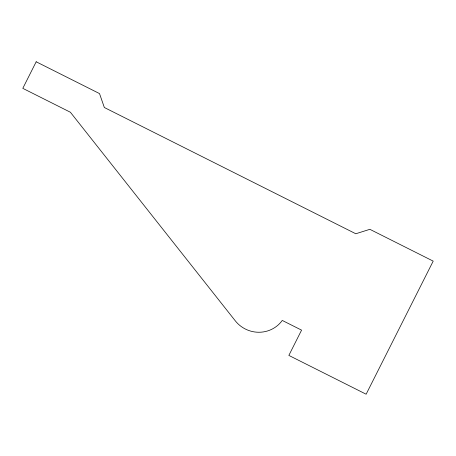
<?xml version="1.0" encoding="UTF-8"?>
<svg xmlns="http://www.w3.org/2000/svg" width="456" height="456" viewBox="0 0 456 456"><rect width="100%" height="100%" fill="white"/><g stroke="black" fill="none" stroke-linecap="round" stroke-linejoin="round"><path stroke-width="0.68" d="M36.184 61.782L22.8 88.35L70.395 112.25L235.114 320.614A29.389 28.563 25.3 0 0 282.258 320.437L301.581 330.138L288.853 355.412L366.139 394.218L433.2 261.123L369.873 229.322L355.794 233.757L104.338 107.508L99.516 93.583L36.184 61.782"/></g></svg>
